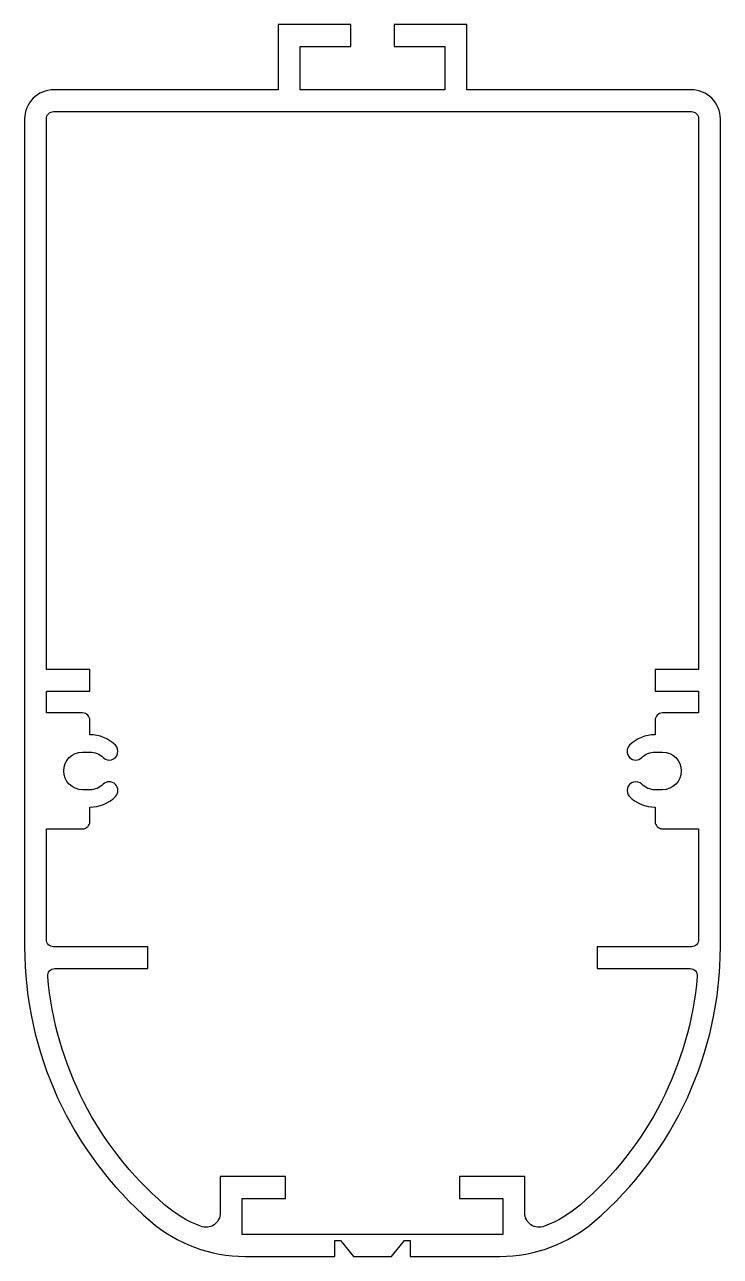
# Model space of a CAD drawing. Extents: x 930.2 to 978.2, y -60.3 to 24.7.
import ezdxf

# ---------------------------------------------------------------- set-up
doc = ezdxf.new("R2010")
doc.units = 0
doc.header["$LTSCALE"] = 15
doc.layers.add('ANA', color=220, linetype='CONTINUOUS')

msp = doc.modelspace()

# ---------------------------------------------------------------- linework, layer by layer
at = {"layer": 'ANA', "color": 0}
for points in [[(959.18, 23.247), (959.18, 20.247), (949.18, 20.247), (949.18, 23.247), (952.68, 23.247), (952.68, 24.747), (947.68, 24.747), (947.68, 20.247), (932.18, 20.247, 0.414214), (930.18, 18.247), (930.18, -38.89, 0.218253), (938.86, -57.828, 0.179714), (945.388, -60.253), (951.58, -60.253), (951.58, -59.153), (951.98, -59.153), (952.88, -60.253), (955.48, -60.253), (956.38, -59.153), (956.78, -59.153), (956.78, -60.253), (962.972, -60.253, 0.179714), (969.5, -57.828, 0.218253), (978.18, -38.89), (978.18, 18.247, 0.414214), (976.18, 20.247), (960.68, 20.247), (960.68, 24.747), (955.68, 24.747), (955.68, 23.247)], [(973.68, -21.253), (976.68, -21.253), (976.68, -22.753), (974.18, -22.753, 0.414214), (973.68, -23.253), (973.68, -24.253, 0.197653), (971.921, -24.977, 1), (972.765, -25.829, -0.197653), (973.68, -25.453), (974.18, -25.453, -1), (974.18, -28.053), (973.68, -28.053, -0.197653), (972.765, -27.677, 1), (971.921, -28.529, 0.197653), (973.68, -29.253), (973.68, -30.253, 0.414214), (974.18, -30.753), (976.68, -30.753), (976.68, -38.39, -0.414214), (976.18, -38.89), (969.68, -38.89), (969.68, -40.39), (976.093, -40.39, -0.439951), (976.591, -40.933, -0.195554), (968.521, -56.692, -0.085667), (966.041, -58.179, -0.527055), (964.68, -57.247), (964.68, -54.753), (960.18, -54.753), (960.18, -56.253), (963.18, -56.253), (963.18, -58.753), (945.18, -58.753), (945.18, -56.253), (948.18, -56.253), (948.18, -54.753), (943.68, -54.753), (943.68, -57.247, -0.527055), (942.319, -58.179, -0.085667), (939.839, -56.692, -0.195554), (931.769, -40.933, -0.439951), (932.267, -40.39), (938.68, -40.39), (938.68, -38.89), (932.18, -38.89, -0.414214), (931.68, -38.39), (931.68, -30.753), (934.18, -30.753, 0.414214), (934.68, -30.253), (934.68, -29.253, 0.197653), (936.439, -28.529, 1), (935.595, -27.677, -0.197653), (934.68, -28.053), (934.18, -28.053, -1), (934.18, -25.453), (934.68, -25.453, -0.197653), (935.595, -25.829, 1), (936.439, -24.977, 0.197653), (934.68, -24.253), (934.68, -23.253, 0.414214), (934.18, -22.753), (931.68, -22.753), (931.68, -21.253), (934.68, -21.253), (934.68, -19.753), (931.68, -19.753), (931.68, 18.247, -0.414214), (932.18, 18.747), (976.18, 18.747, -0.414214), (976.68, 18.247), (976.68, -19.753), (973.68, -19.753)]]:
    msp.add_lwpolyline(points, format="xyb", close=True, dxfattribs=at)

doc.saveas('drawing.dxf')
